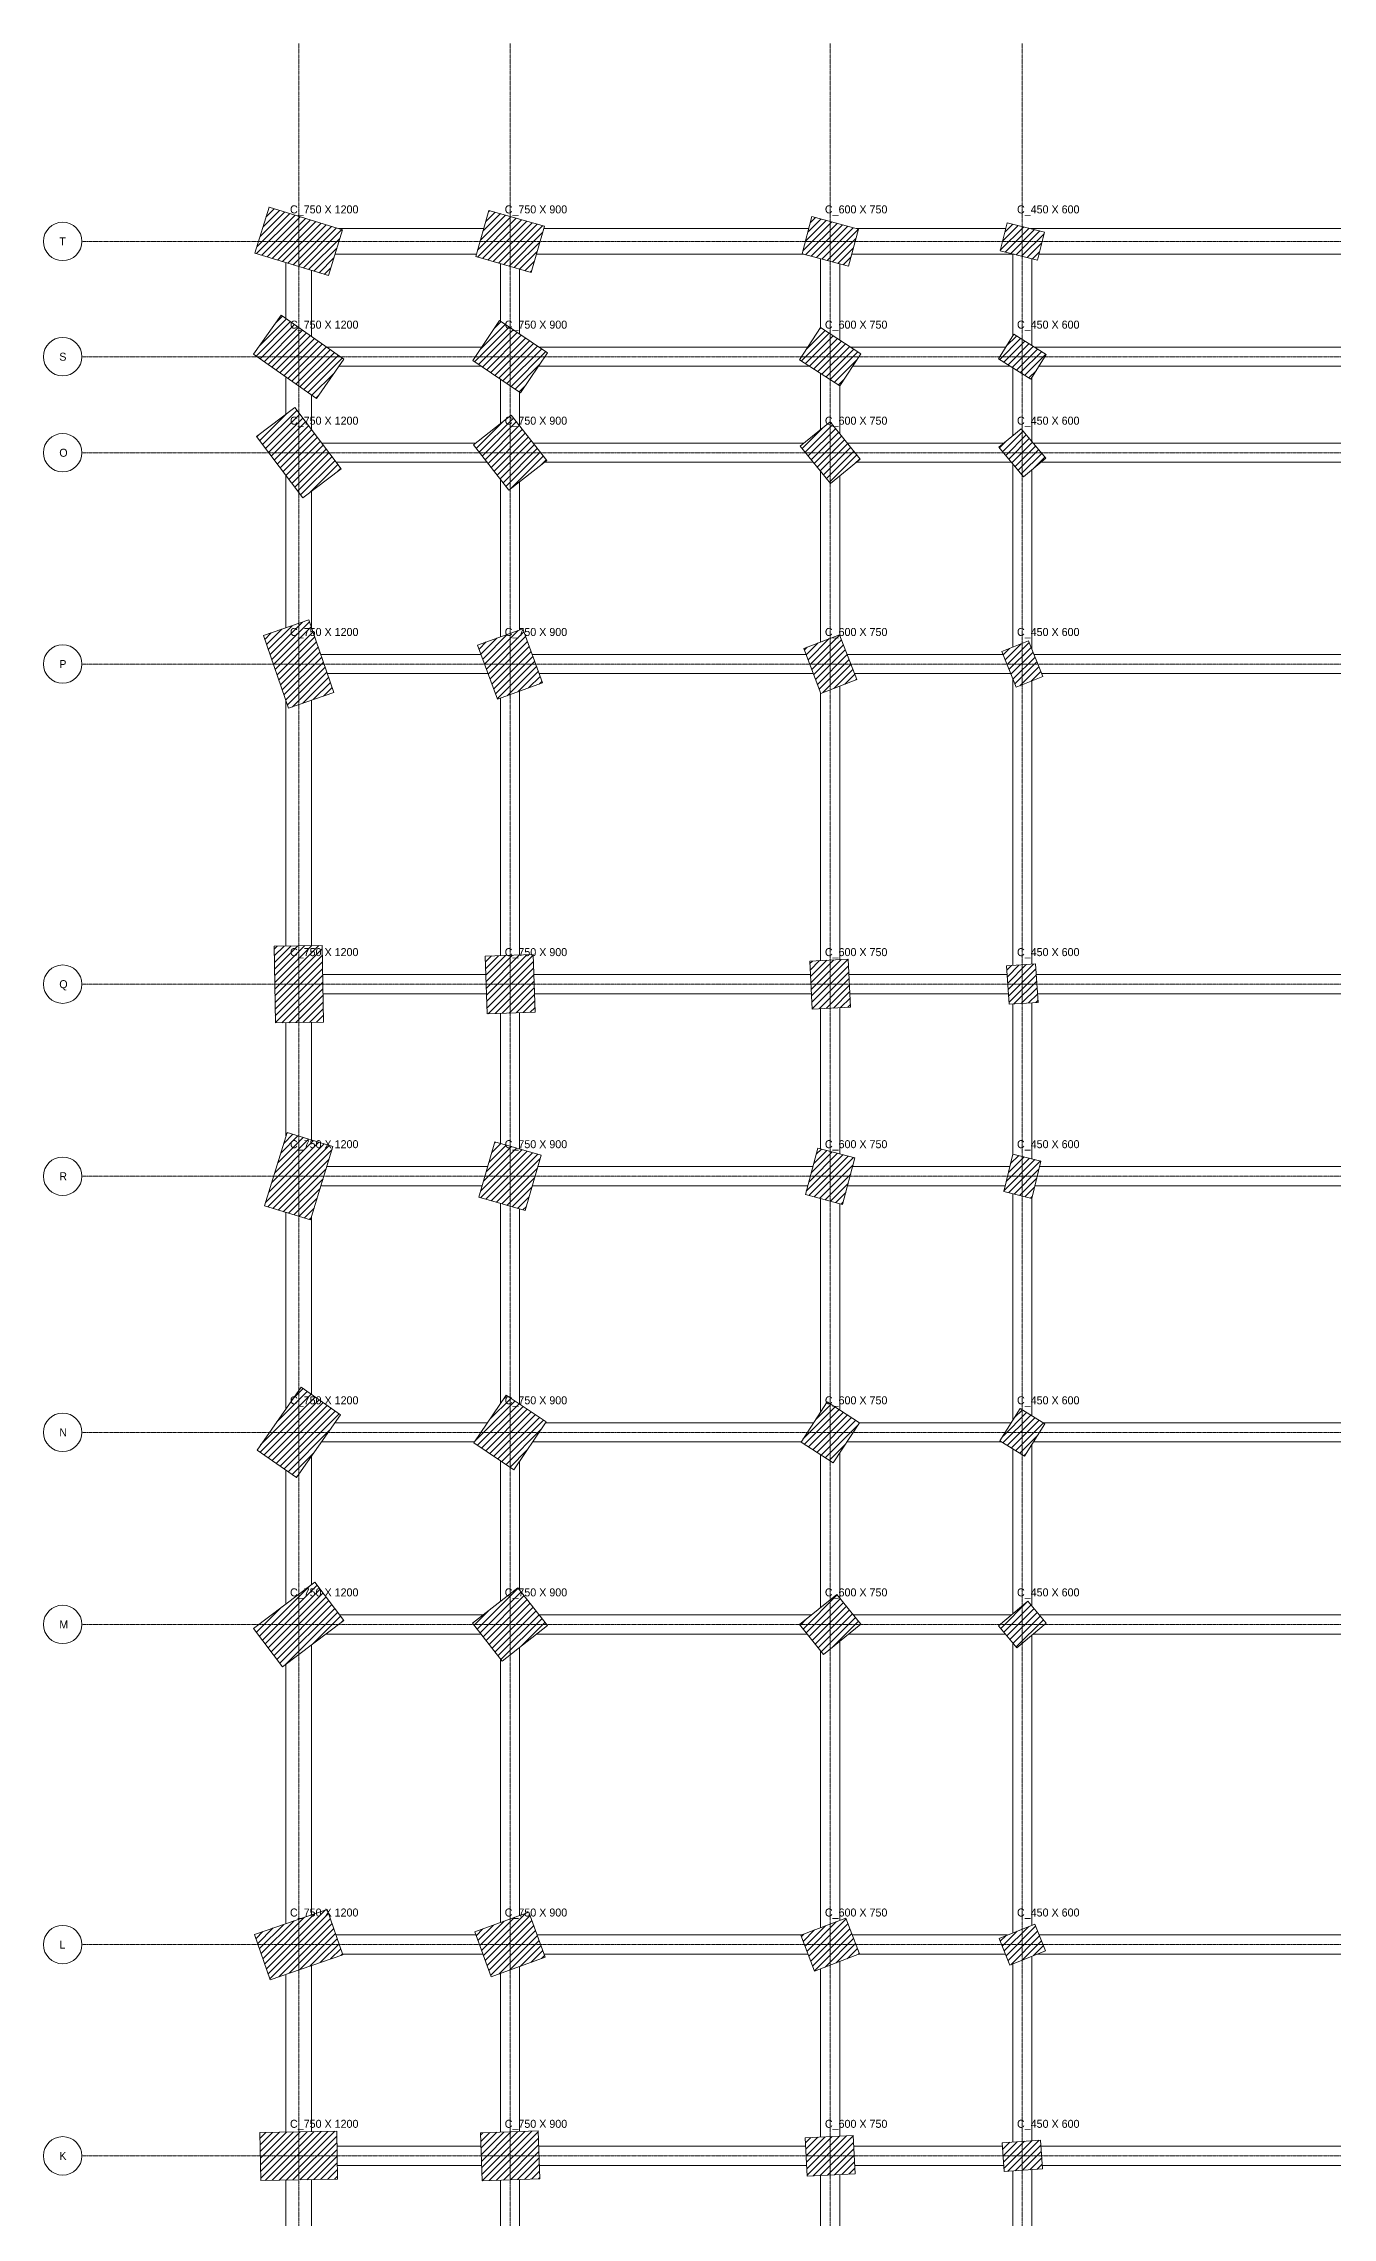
# Model space of a CAD drawing. Header units: millimetres. Extents: x -4286 to 75551, y -4651 to 64692.
# Drawn here: x -4286 to 15844, y 30737 to 64692 of the extents above; entities that cross this region are included whole.
import ezdxf

# ---------------------------------------------------------------- set-up
doc = ezdxf.new("R2010")
doc.units = ezdxf.units.MM
doc.linetypes.add('Dash', pattern=[6.35, 3.175, -3.175])
doc.linetypes.add('Grid Line', pattern=[22.225, 12.7, -3.175, 3.175, -3.175])
for name, color, linetype, lineweight in [('S-BEAM', 12, 'Continuous', 18), ('S-BEAM-HDLN', 1, 'Dash', 18), ('S-COLS', 52, 'Continuous', 18), ('S-COLS-IDEN', 171, 'Continuous', 9), ('S-GRID', 1, 'Continuous', 9), ('S-GRID-IDEN', 1, 'Continuous', 9)]:
    doc.layers.add(name, color=color, linetype=linetype, lineweight=lineweight)
doc.styles.add('JetBrains Mono', font='JetBrainsMono-VariableFont_wght.ttf', dxfattribs={"height": 125})
pattern_1 = [(45, (0, 0), (-53.03301, 53.03301), [])]

# ---------------------------------------------------------------- blocks, each defined once
blk = doc.blocks.new('Grid - M_Grid Head - Circle-24584-01 1st Floor Lvl_')
at = {"layer": 'S-GRID-IDEN'}
blk.add_circle((0, 0), 6, dxfattribs=at)

msp = doc.modelspace()

# ---------------------------------------------------------------- hatches: boundary and pattern name
at = {"layer": 'S-COLS'}
h = msp.add_hatch(dxfattribs=at)
h.set_pattern_fill('FP_2', color=8, style=0, pattern_type=2)
h.set_pattern_definition(pattern_1)
h.paths.add_polyline_path([(164, 61066), (383, 61783), (-764, 62134), (-983, 61417)])
h = msp.add_hatch(dxfattribs=at)
h.set_pattern_fill('FP_2', color=8, style=0, pattern_type=2)
h.set_pattern_definition(pattern_1)
h.paths.add_polyline_path([(3329, 61115), (3536, 61836), (2671, 62085), (2464, 61364), (2700, 61296)])
h = msp.add_hatch(dxfattribs=at)
h.set_pattern_fill('FP_2', color=8, style=0, pattern_type=2)
h.set_pattern_definition(pattern_1)
h.paths.add_polyline_path([(8285, 61213), (8440, 61793), (7715, 61987), (7560, 61407), (8188, 61239)])
h = msp.add_hatch(dxfattribs=at)
h.set_pattern_fill('FP_2', color=8, style=0, pattern_type=2)
h.set_pattern_definition(pattern_1)
h.paths.add_polyline_path([(11237, 61309), (11346, 61746), (10763, 61891), (10654, 61454)])
h = msp.add_hatch(dxfattribs=at)
h.set_pattern_fill('FP_2', color=8, style=0, pattern_type=2)
h.set_pattern_definition(pattern_1)
h.paths.add_polyline_path([(-24, 59149), (407, 59763), (-576, 60451), (-1007, 59837)])
h = msp.add_hatch(dxfattribs=at)
h.set_pattern_fill('FP_2', color=8, style=0, pattern_type=2)
h.set_pattern_definition(pattern_1)
h.paths.add_polyline_path([(3163, 59237), (3583, 59859), (2837, 60363), (2417, 59741), (2700, 59550)])
h = msp.add_hatch(dxfattribs=at)
h.set_pattern_fill('FP_2', color=8, style=0, pattern_type=2)
h.set_pattern_definition(pattern_1)
h.paths.add_polyline_path([(8151, 59344), (8478, 59847), (7849, 60256), (7522, 59753)])
h = msp.add_hatch(dxfattribs=at)
h.set_pattern_fill('FP_4', color=8, style=0, pattern_type=2)
h.set_pattern_definition(pattern_1)
h.paths.add_polyline_path([(11135, 59450), (11374, 59832), (10865, 60150), (10626, 59768)])
h = msp.add_hatch(dxfattribs=at)
h.set_pattern_fill('FP_1', color=8, style=0, pattern_type=2)
h.set_pattern_definition(pattern_1)
h.paths.add_polyline_path([(-238, 57595), (361, 58046), (-362, 59005), (-961, 58554)])
h = msp.add_hatch(dxfattribs=at)
h.set_pattern_fill('FP_4', color=8, style=0, pattern_type=2)
h.set_pattern_definition(pattern_1)
h.paths.add_polyline_path([(2982, 57715), (3573, 58176), (3018, 58885), (2427, 58424), (2700, 58075)])
h = msp.add_hatch(dxfattribs=at)
h.set_pattern_fill('FP_1', color=8, style=0, pattern_type=2)
h.set_pattern_definition(pattern_1)
h.paths.add_polyline_path([(8003, 57820), (8469, 58197), (7997, 58780), (7531, 58403)])
h = msp.add_hatch(dxfattribs=at)
h.set_pattern_fill('FP_4', color=8, style=0, pattern_type=2)
h.set_pattern_definition(pattern_1)
h.paths.add_polyline_path([(11020, 57926), (11365, 58215), (10980, 58674), (10635, 58385)])
h = msp.add_hatch(dxfattribs=at)
h.set_pattern_fill('FP_1', color=8, style=0, pattern_type=2)
h.set_pattern_definition(pattern_1)
h.paths.add_polyline_path([(-459, 54311), (250, 54555), (-141, 55689), (-850, 55445)])
h = msp.add_hatch(dxfattribs=at)
h.set_pattern_fill('FP_2', color=8, style=0, pattern_type=2)
h.set_pattern_definition(pattern_1)
h.paths.add_polyline_path([(2802, 54449), (3506, 54705), (3198, 55551), (2494, 55295), (2700, 54729)])
h = msp.add_hatch(dxfattribs=at)
h.set_pattern_fill('FP_1', color=8, style=0, pattern_type=2)
h.set_pattern_definition(pattern_1)
h.paths.add_polyline_path([(7854, 54542), (8414, 54757), (8146, 55458), (7586, 55243)])
h = msp.add_hatch(dxfattribs=at)
h.set_pattern_fill('FP_4', color=8, style=0, pattern_type=2)
h.set_pattern_definition(pattern_1)
h.paths.add_polyline_path([(10904, 54638), (11321, 54806), (11096, 55362), (10679, 55194)])
h = msp.add_hatch(dxfattribs=at)
h.set_pattern_fill('FP_3', color=8, style=0, pattern_type=2)
h.set_pattern_definition(pattern_1)
h.paths.add_polyline_path([(-664, 49394), (85, 49407), (64, 50606), (-685, 50593)])
h = msp.add_hatch(dxfattribs=at)
h.set_pattern_fill('FP_2', color=8, style=0, pattern_type=2)
h.set_pattern_definition(pattern_1)
h.paths.add_polyline_path([(2641, 49537), (3390, 49563), (3359, 50463), (2610, 50437)])
h = msp.add_hatch(dxfattribs=at)
h.set_pattern_fill('FP_1', color=8, style=0, pattern_type=2)
h.set_pattern_definition(pattern_1)
h.paths.add_polyline_path([(7720, 49610), (8319, 49641), (8280, 50390), (7681, 50359)])
h = msp.add_hatch(dxfattribs=at)
h.set_pattern_fill('FP_2', color=8, style=0, pattern_type=2)
h.set_pattern_definition(pattern_1)
h.paths.add_polyline_path([(10796, 49685), (11245, 49716), (11204, 50315), (10755, 50284)])
h = msp.add_hatch(dxfattribs=at)
h.set_pattern_fill('FP_4', color=8, style=0, pattern_type=2)
h.set_pattern_definition(pattern_1)
h.paths.add_polyline_path([(-117, 46317), (234, 47464), (-483, 47683), (-834, 46536)])
h = msp.add_hatch(dxfattribs=at)
h.set_pattern_fill('FP_2', color=8, style=0, pattern_type=2)
h.set_pattern_definition(pattern_1)
h.paths.add_polyline_path([(3236, 46464), (3485, 47329), (2764, 47536), (2515, 46671), (2700, 46618)])
h = msp.add_hatch(dxfattribs=at)
h.set_pattern_fill('FP_4', color=8, style=0, pattern_type=2)
h.set_pattern_definition(pattern_1)
h.paths.add_polyline_path([(8193, 46560), (8387, 47285), (7807, 47440), (7613, 46715), (8188, 46561)])
h = msp.add_hatch(dxfattribs=at)
h.set_pattern_fill('FP_4', color=8, style=0, pattern_type=2)
h.set_pattern_definition(pattern_1)
h.paths.add_polyline_path([(11146, 46654), (11291, 47237), (10854, 47346), (10709, 46763)])
h = msp.add_hatch(dxfattribs=at)
h.set_pattern_fill('FP_2', color=8, style=0, pattern_type=2)
h.set_pattern_definition(pattern_1)
h.paths.add_polyline_path([(-337, 42293), (351, 43276), (-263, 43707), (-951, 42724)])
h = msp.add_hatch(dxfattribs=at)
h.set_pattern_fill('FP_1', color=8, style=0, pattern_type=2)
h.set_pattern_definition(pattern_1)
h.paths.add_polyline_path([(3059, 42417), (3563, 43163), (2941, 43583), (2437, 42837), (2700, 42660)])
h = msp.add_hatch(dxfattribs=at)
h.set_pattern_fill('FP_2', color=8, style=0, pattern_type=2)
h.set_pattern_definition(pattern_1)
h.paths.add_polyline_path([(8047, 42522), (8456, 43151), (7953, 43478), (7544, 42849)])
h = msp.add_hatch(dxfattribs=at)
h.set_pattern_fill('FP_2', color=8, style=0, pattern_type=2)
h.set_pattern_definition(pattern_1)
h.paths.add_polyline_path([(11032, 42626), (11350, 43135), (10968, 43374), (10650, 42865)])
h = msp.add_hatch(dxfattribs=at)
h.set_pattern_fill('FP_4', color=8, style=0, pattern_type=2)
h.set_pattern_definition(pattern_1)
h.paths.add_polyline_path([(-554, 39339), (405, 40062), (-46, 40661), (-1005, 39938)])
h = msp.add_hatch(dxfattribs=at)
h.set_pattern_fill('FP_4', color=8, style=0, pattern_type=2)
h.set_pattern_definition(pattern_1)
h.paths.add_polyline_path([(2876, 39427), (3585, 39982), (3124, 40573), (2415, 40018), (2777, 39555)])
h = msp.add_hatch(dxfattribs=at)
h.set_pattern_fill('FP_3', color=8, style=0, pattern_type=2)
h.set_pattern_definition(pattern_1)
h.paths.add_polyline_path([(7897, 39531), (8480, 40003), (8103, 40469), (7520, 39997), (7878, 39555)])
h = msp.add_hatch(dxfattribs=at)
h.set_pattern_fill('FP_2', color=8, style=0, pattern_type=2)
h.set_pattern_definition(pattern_1)
h.paths.add_polyline_path([(10915, 39635), (11374, 40020), (11085, 40365), (10626, 39980)])
h = msp.add_hatch(dxfattribs=at)
h.set_pattern_fill('FP_2', color=8, style=0, pattern_type=2)
h.set_pattern_definition(pattern_1)
h.paths.add_polyline_path([(-745, 34450), (389, 34841), (145, 35550), (-989, 35159)])
h = msp.add_hatch(dxfattribs=at)
h.set_pattern_fill('FP_4', color=8, style=0, pattern_type=2)
h.set_pattern_definition(pattern_1)
h.paths.add_polyline_path([(2705, 34494), (3551, 34802), (3295, 35506), (2449, 35198), (2700, 34510)])
h = msp.add_hatch(dxfattribs=at)
h.set_pattern_fill('FP_4', color=8, style=0, pattern_type=2)
h.set_pattern_definition(pattern_1)
h.paths.add_polyline_path([(7757, 34586), (8458, 34854), (8243, 35414), (7542, 35146)])
h = msp.add_hatch(dxfattribs=at)
h.set_pattern_fill('FP_2', color=8, style=0, pattern_type=2)
h.set_pattern_definition(pattern_1)
h.paths.add_polyline_path([(10806, 34679), (11362, 34904), (11194, 35321), (10638, 35096)])
h = msp.add_hatch(dxfattribs=at)
h.set_pattern_fill('FP_1', color=8, style=0, pattern_type=2)
h.set_pattern_definition(pattern_1)
h.paths.add_polyline_path([(-893, 31315), (306, 31336), (293, 32085), (-906, 32064)])
h = msp.add_hatch(dxfattribs=at)
h.set_pattern_fill('FP_2', color=8, style=0, pattern_type=2)
h.set_pattern_definition(pattern_1)
h.paths.add_polyline_path([(2563, 31310), (3463, 31341), (3437, 32090), (2537, 32059)])
h = msp.add_hatch(dxfattribs=at)
h.set_pattern_fill('FP_1', color=8, style=0, pattern_type=2)
h.set_pattern_definition(pattern_1)
h.paths.add_polyline_path([(7641, 31381), (8390, 31420), (8359, 32019), (7610, 31980)])
h = msp.add_hatch(dxfattribs=at)
h.set_pattern_fill('FP_1', color=8, style=0, pattern_type=2)
h.set_pattern_definition(pattern_1)
h.paths.add_polyline_path([(10716, 31455), (11315, 31496), (11284, 31945), (10685, 31904)])

# ---------------------------------------------------------------- linework, layer by layer
at = {"layer": 'S-BEAM'}
for p, q in [((2589, 61800), (329, 61800)), ((7665, 61800), (3525, 61800)), ((10741, 61800), (8413, 61800)), ((16584, 61800), (11128, 61800)), ((-500, 61269), (-500, 60398)), ((-100, 60118), (-100, 61147)), ((266, 61400), (2475, 61400)), ((2850, 61253), (2850, 60354)), ((3150, 60151), (3150, 61167)), ((3411, 61400), (7587, 61400)), ((7850, 61330), (7850, 60255)), ((8150, 60060), (8150, 61249)), ((8335, 61400), (10850, 61400)), ((10850, 61400), (10850, 60126)), ((11150, 59972), (11150, 61331)), ((11259, 61400), (16850, 61400)), ((2558, 59950), (140, 59950)), ((7650, 59950), (3448, 59950)), ((10740, 59950), (8320, 59950)), ((16565, 59950), (11185, 59950)), ((-500, 59482), (-500, 58901)), ((327, 59650), (2552, 59650)), ((2850, 59449), (2850, 58754)), ((3442, 59650), (7680, 59650)), ((7850, 59540), (7850, 58661)), ((8350, 59650), (10815, 59650)), ((10850, 59628), (10850, 58566)), ((11150, 58471), (11150, 59474)), ((11260, 59650), (16850, 59650)), ((-100, 58658), (-100, 59202)), ((3150, 58717), (3150, 59246)), ((8150, 58592), (8150, 59345)), ((2461, 58450), (57, 58450)), ((7589, 58450), (3359, 58450)), ((10712, 58450), (8265, 58450)), ((16671, 58450), (11168, 58450)), ((283, 58150), (2641, 58150)), ((3539, 58150), (7735, 58150)), ((8411, 58150), (10832, 58150)), ((10850, 58129), (10850, 55263)), ((11288, 58150), (16850, 58150)), ((-500, 57942), (-500, 55566)), ((2850, 57883), (2850, 55424)), ((3150, 55533), (3150, 57846)), ((7850, 58008), (7850, 55344)), ((8150, 55447), (8150, 57939)), ((11150, 55229), (11150, 58034)), ((-100, 55571), (-100, 57699)), ((2546, 55150), (45, 55150)), ((7621, 55150), (3344, 55150)), ((10697, 55150), (8264, 55150)), ((16773, 55150), (11182, 55150)), ((148, 54850), (2656, 54850)), ((3454, 54850), (7736, 54850)), ((8379, 54850), (10818, 54850)), ((10850, 54771), (10850, 50290)), ((11150, 50311), (11150, 54737)), ((11303, 54850), (16850, 54850)), ((-500, 54429), (-500, 50597)), ((-100, 50604), (-100, 54434)), ((2850, 54467), (2850, 50445)), ((3150, 50456), (3150, 54576)), ((7850, 54553), (7850, 50368)), ((8150, 50383), (8150, 54656)), ((2620, 50150), (72, 50150)), ((7692, 50150), (3370, 50150)), ((10764, 50150), (8293, 50150)), ((16836, 50150), (11215, 50150)), ((78, 49850), (2630, 49850)), ((3380, 49850), (7707, 49850)), ((7850, 49617), (7850, 47428)), ((8150, 47348), (8150, 49632)), ((8308, 49850), (10785, 49850)), ((10850, 49689), (10850, 47329)), ((11150, 47272), (11150, 49710)), ((11236, 49850), (16850, 49850)), ((-500, 49396), (-500, 47629)), ((-100, 47566), (-100, 49403)), ((2850, 49544), (2850, 47511)), ((3150, 47425), (3150, 49555)), ((2653, 47150), (138, 47150)), ((7730, 47150), (3433, 47150)), ((10806, 47150), (8351, 47150)), ((16850, 47150), (11269, 47150)), ((46, 46850), (2567, 46850)), ((2850, 46575), (2850, 43448)), ((3347, 46850), (7649, 46850)), ((7850, 46652), (7850, 43320)), ((8150, 43350), (8150, 46572)), ((8270, 46850), (10731, 46850)), ((10850, 46728), (10850, 43185)), ((11150, 43260), (11150, 46671)), ((11194, 46850), (16811, 46850)), ((-500, 46434), (-500, 43368)), ((-100, 43592), (-100, 46371)), ((3150, 43442), (3150, 46489)), ((2649, 43150), (263, 43150)), ((7740, 43150), (3554, 43150)), ((10828, 43150), (8455, 43150)), ((16850, 43150), (11326, 43150)), ((53, 42850), (2446, 42850)), ((3351, 42850), (7545, 42850)), ((8260, 42850), (10674, 42850)), ((11150, 40288), (11150, 42815)), ((11172, 42850), (16735, 42850)), ((-100, 40620), (-100, 42632)), ((2850, 42558), (2850, 40359)), ((3150, 40539), (3150, 42552)), ((7850, 42650), (7850, 40265)), ((8150, 40411), (8150, 42680)), ((10850, 42740), (10850, 40168)), ((-500, 42408), (-500, 40319)), ((2583, 40150), (338, 40150)), ((7708, 40150), (3454, 40150)), ((10829, 40150), (8361, 40150)), ((16850, 40150), (11266, 40150)), ((124, 39850), (2546, 39850)), ((3417, 39850), (7639, 39850)), ((8150, 35379), (8150, 39735)), ((8292, 39850), (10734, 39850)), ((11150, 35303), (11150, 39832)), ((11171, 39850), (16599, 39850)), ((-100, 35465), (-100, 39681)), ((2850, 39461), (2850, 35344)), ((3150, 35454), (3150, 39641)), ((7850, 39589), (7850, 35264)), ((10850, 39712), (10850, 35182)), ((-500, 39380), (-500, 35328)), ((2467, 35150), (283, 35150)), ((7553, 35150), (3424, 35150)), ((10771, 35150), (8344, 35150)), ((16850, 35150), (11263, 35150)), ((-100, 32079), (-100, 34672)), ((386, 34850), (2576, 34850)), ((3150, 32080), (3150, 34656)), ((3533, 34850), (7656, 34850)), ((8150, 32008), (8150, 34736)), ((8447, 34850), (10737, 34850)), ((10850, 34697), (10850, 31915)), ((11150, 31936), (11150, 34818)), ((11229, 34850), (16575, 34850)), ((-500, 34535), (-500, 32072)), ((2850, 34546), (2850, 32070)), ((7850, 34621), (7850, 31993)), ((2544, 31850), (297, 31850)), ((7617, 31850), (3445, 31850)), ((10689, 31850), (8368, 31850)), ((16850, 31850), (11290, 31850)), ((-500, 31321), (-500, 30053)), ((-100, 29931), (-100, 31328)), ((303, 31550), (2555, 31550)), ((2850, 31320), (2850, 30033)), ((3150, 29947), (3150, 31330)), ((3456, 31550), (7632, 31550)), ((7850, 31392), (7850, 29951)), ((8150, 29870), (8150, 31407)), ((8383, 31550), (10710, 31550)), ((10850, 31464), (10850, 29869)), ((11150, 29794), (11150, 31485)), ((11311, 31550), (16561, 31550))]:
    msp.add_line(p, q, dxfattribs=at)
at = {"layer": 'S-BEAM-HDLN'}
msp.add_line((10872, 61400), (10850, 61400), dxfattribs=at)
at = {"layer": 'S-COLS'}
for p, q in [((-983, 61417), (-764, 62134)), ((-764, 62134), (383, 61783)), ((2464, 61364), (2671, 62085)), ((2671, 62085), (3536, 61836)), ((3536, 61836), (3329, 61115)), ((7560, 61407), (7715, 61987)), ((7715, 61987), (8440, 61793)), ((10654, 61454), (10763, 61891)), ((10763, 61891), (11346, 61746)), ((383, 61783), (164, 61066)), ((8440, 61793), (8285, 61213)), ((11346, 61746), (11237, 61309)), ((164, 61066), (-983, 61417)), ((3329, 61115), (2464, 61364)), ((8285, 61213), (7560, 61407)), ((11237, 61309), (10654, 61454)), ((-1007, 59837), (-576, 60451)), ((-576, 60451), (407, 59763)), ((2417, 59741), (2837, 60363)), ((2837, 60363), (3583, 59859)), ((7522, 59753), (7849, 60256)), ((7849, 60256), (8478, 59847)), ((10626, 59768), (10865, 60150)), ((10865, 60150), (11374, 59832)), ((-24, 59149), (-1007, 59837)), ((407, 59763), (-24, 59149)), ((3583, 59859), (3163, 59237)), ((8478, 59847), (8151, 59344)), ((11135, 59450), (10626, 59768)), ((11374, 59832), (11135, 59450)), ((3163, 59237), (2417, 59741)), ((8151, 59344), (7522, 59753)), ((-961, 58554), (-362, 59005)), ((-362, 59005), (361, 58046)), ((2427, 58424), (3018, 58885)), ((3018, 58885), (3573, 58176)), ((7531, 58403), (7997, 58780)), ((7997, 58780), (8469, 58197)), ((-238, 57595), (-961, 58554)), ((2982, 57715), (2427, 58424)), ((8003, 57820), (7531, 58403)), ((10635, 58385), (10980, 58674)), ((10980, 58674), (11365, 58215)), ((3573, 58176), (2982, 57715)), ((8469, 58197), (8003, 57820)), ((11020, 57926), (10635, 58385)), ((11365, 58215), (11020, 57926)), ((361, 58046), (-238, 57595)), ((-850, 55445), (-141, 55689)), ((-141, 55689), (250, 54555)), ((-459, 54311), (-850, 55445)), ((2494, 55295), (3198, 55551)), ((3198, 55551), (3506, 54705)), ((7586, 55243), (8146, 55458)), ((8146, 55458), (8414, 54757)), ((10679, 55194), (11096, 55362)), ((11096, 55362), (11321, 54806)), ((2802, 54449), (2494, 55295)), ((7854, 54542), (7586, 55243)), ((10904, 54638), (10679, 55194)), ((3506, 54705), (2802, 54449)), ((8414, 54757), (7854, 54542)), ((11321, 54806), (10904, 54638)), ((250, 54555), (-459, 54311)), ((-685, 50593), (64, 50606)), ((-664, 49394), (-685, 50593)), ((64, 50606), (85, 49407)), ((2610, 50437), (3359, 50463)), ((2641, 49537), (2610, 50437)), ((3359, 50463), (3390, 49563)), ((7681, 50359), (8280, 50390)), ((7720, 49610), (7681, 50359)), ((8280, 50390), (8319, 49641)), ((10755, 50284), (11204, 50315)), ((10796, 49685), (10755, 50284)), ((11204, 50315), (11245, 49716)), ((8319, 49641), (7720, 49610)), ((11245, 49716), (10796, 49685)), ((85, 49407), (-664, 49394)), ((3390, 49563), (2641, 49537)), ((-834, 46536), (-483, 47683)), ((-483, 47683), (234, 47464)), ((234, 47464), (-117, 46317)), ((2515, 46671), (2764, 47536)), ((2764, 47536), (3485, 47329)), ((3485, 47329), (3236, 46464)), ((7613, 46715), (7807, 47440)), ((7807, 47440), (8387, 47285)), ((8387, 47285), (8193, 46560)), ((10709, 46763), (10854, 47346)), ((10854, 47346), (11291, 47237)), ((11291, 47237), (11146, 46654)), ((-117, 46317), (-834, 46536)), ((3236, 46464), (2515, 46671)), ((8193, 46560), (7613, 46715)), ((11146, 46654), (10709, 46763)), ((-951, 42724), (-263, 43707)), ((-263, 43707), (351, 43276)), ((2437, 42837), (2941, 43583)), ((2941, 43583), (3563, 43163)), ((7544, 42849), (7953, 43478)), ((7953, 43478), (8456, 43151)), ((351, 43276), (-337, 42293)), ((3563, 43163), (3059, 42417)), ((8456, 43151), (8047, 42522)), ((10650, 42865), (10968, 43374)), ((10968, 43374), (11350, 43135)), ((11350, 43135), (11032, 42626)), ((3059, 42417), (2437, 42837)), ((8047, 42522), (7544, 42849)), ((11032, 42626), (10650, 42865)), ((-337, 42293), (-951, 42724)), ((-1005, 39938), (-46, 40661)), ((-46, 40661), (405, 40062)), ((2415, 40018), (3124, 40573)), ((3124, 40573), (3585, 39982)), ((7520, 39997), (8103, 40469)), ((8103, 40469), (8480, 40003)), ((10626, 39980), (11085, 40365)), ((11085, 40365), (11374, 40020)), ((-554, 39339), (-1005, 39938)), ((405, 40062), (-554, 39339)), ((2876, 39427), (2415, 40018)), ((3585, 39982), (2876, 39427)), ((7897, 39531), (7520, 39997)), ((8480, 40003), (7897, 39531)), ((10915, 39635), (10626, 39980)), ((11374, 40020), (10915, 39635)), ((-989, 35159), (145, 35550)), ((145, 35550), (389, 34841)), ((2449, 35198), (3295, 35506)), ((3295, 35506), (3551, 34802)), ((7542, 35146), (8243, 35414)), ((8243, 35414), (8458, 34854)), ((10638, 35096), (11194, 35321)), ((11194, 35321), (11362, 34904)), ((-745, 34450), (-989, 35159)), ((2705, 34494), (2449, 35198)), ((7757, 34586), (7542, 35146)), ((10806, 34679), (10638, 35096)), ((389, 34841), (-745, 34450)), ((3551, 34802), (2705, 34494)), ((8458, 34854), (7757, 34586)), ((11362, 34904), (10806, 34679)), ((-906, 32064), (293, 32085)), ((-893, 31315), (-906, 32064)), ((293, 32085), (306, 31336)), ((2537, 32059), (3437, 32090)), ((2563, 31310), (2537, 32059)), ((3437, 32090), (3463, 31341)), ((7610, 31980), (8359, 32019)), ((7641, 31381), (7610, 31980)), ((8359, 32019), (8390, 31420)), ((10685, 31904), (11284, 31945)), ((11284, 31945), (11315, 31496)), ((10716, 31455), (10685, 31904)), ((306, 31336), (-893, 31315)), ((3463, 31341), (2563, 31310)), ((8390, 31420), (7641, 31381)), ((11315, 31496), (10716, 31455))]:
    msp.add_line(p, q, dxfattribs=at)
at = {"layer": 'S-GRID', "linetype": 'Grid Line'}
for p, q in [((-300, 64692), (-300, -4051)), ((3000, 64692), (3000, -4051)), ((8000, 64692), (8000, -4051)), ((11000, 64692), (11000, -4051)), ((75551, 61600), (-3686, 61600)), ((75551, 59800), (-3686, 59800)), ((75551, 58300), (-3686, 58300)), ((75551, 55000), (-3686, 55000)), ((75551, 50000), (-3686, 50000)), ((75551, 47000), (-3686, 47000)), ((75551, 43000), (-3686, 43000)), ((75551, 40000), (-3686, 40000)), ((75551, 35000), (-3686, 35000)), ((75551, 31700), (-3686, 31700))]:
    msp.add_line(p, q, dxfattribs=at)

# ---------------------------------------------------------------- block references
at = {"layer": 'S-GRID-IDEN', "xscale": 49.99999999999998, "yscale": 49.99999999999998, "zscale": 49.99999999999998, "rotation": 89.99999999999982}
for p in [(-3986, 61600), (-3986, 59800), (-3986, 58300), (-3986, 55000), (-3986, 50000), (-3986, 47000), (-3986, 43000), (-3986, 40000), (-3986, 35000), (-3986, 31700)]:
    msp.add_blockref('Grid - M_Grid Head - Circle-24584-01 1st Floor Lvl_', p, dxfattribs=at)

# ---------------------------------------------------------------- texts
at = {"layer": 'S-COLS-IDEN', "char_height": 125, "attachment_point": 1, "style": 'JetBrains Mono'}
for s, insert, width in [('C_750 X 1200', (-436, 62163), 1539.24), ('C_750 X 900', (2917, 62163), 1410.97), ('C_600 X 750', (7917, 62163), 1410.97), ('C_450 X 600', (10917, 62163), 1410.97), ('C_750 X 1200', (-436, 60363), 1539.24), ('C_750 X 900', (2917, 60363), 1410.97), ('C_600 X 750', (7917, 60363), 1410.97), ('C_450 X 600', (10917, 60363), 1410.97), ('C_750 X 1200', (-436, 58863), 1539.24), ('C_750 X 900', (2917, 58863), 1410.97), ('C_600 X 750', (7917, 58863), 1410.97), ('C_450 X 600', (10917, 58863), 1410.97), ('C_750 X 1200', (-436, 55563), 1539.24), ('C_750 X 900', (2917, 55563), 1410.97), ('C_600 X 750', (7917, 55563), 1410.97), ('C_450 X 600', (10917, 55563), 1410.97), ('C_750 X 1200', (-436, 50563), 1539.24), ('C_750 X 900', (2917, 50563), 1410.97), ('C_600 X 750', (7917, 50563), 1410.97), ('C_450 X 600', (10917, 50563), 1410.97), ('C_750 X 1200', (-436, 47563), 1539.24), ('C_750 X 900', (2917, 47563), 1410.97), ('C_600 X 750', (7917, 47563), 1410.97), ('C_450 X 600', (10917, 47563), 1410.97), ('C_750 X 1200', (-436, 43563), 1539.24), ('C_750 X 900', (2917, 43563), 1410.97), ('C_600 X 750', (7917, 43563), 1410.97), ('C_450 X 600', (10917, 43563), 1410.97), ('C_750 X 1200', (-436, 40563), 1539.24), ('C_750 X 900', (2917, 40563), 1410.97), ('C_600 X 750', (7917, 40563), 1410.97), ('C_450 X 600', (10917, 40563), 1410.97), ('C_750 X 1200', (-436, 35563), 1539.24), ('C_750 X 900', (2917, 35563), 1410.97), ('C_600 X 750', (7917, 35563), 1410.97), ('C_450 X 600', (10917, 35563), 1410.97), ('C_750 X 1200', (-436, 32263), 1539.24), ('C_750 X 900', (2917, 32263), 1410.97), ('C_600 X 750', (7917, 32263), 1410.97), ('C_450 X 600', (10917, 32263), 1410.97)]:
    msp.add_mtext(s, dxfattribs=dict(at, insert=insert, width=width))

# ---------------------------------------------------------------- next in the draw order: texts
at = {"layer": 'S-GRID-IDEN', "char_height": 125, "width": 128.27, "attachment_point": 1, "style": 'JetBrains Mono', "bg_fill": 3, "box_fill_scale": 1.25, "bg_fill_color": 9, "bg_fill_true_color": 13158600, "bg_fill_transparency": 0}
for s, insert in [('T', (-4039, 61662)), ('S', (-4039, 59862)), ('O', (-4039, 58362)), ('P', (-4039, 55062)), ('Q', (-4039, 50062)), ('R', (-4039, 47062)), ('N', (-4039, 43062)), ('M', (-4039, 40062)), ('L', (-4039, 35062)), ('K', (-4039, 31762))]:
    msp.add_mtext(s, dxfattribs=dict(at, insert=insert))

doc.saveas('drawing.dxf')
